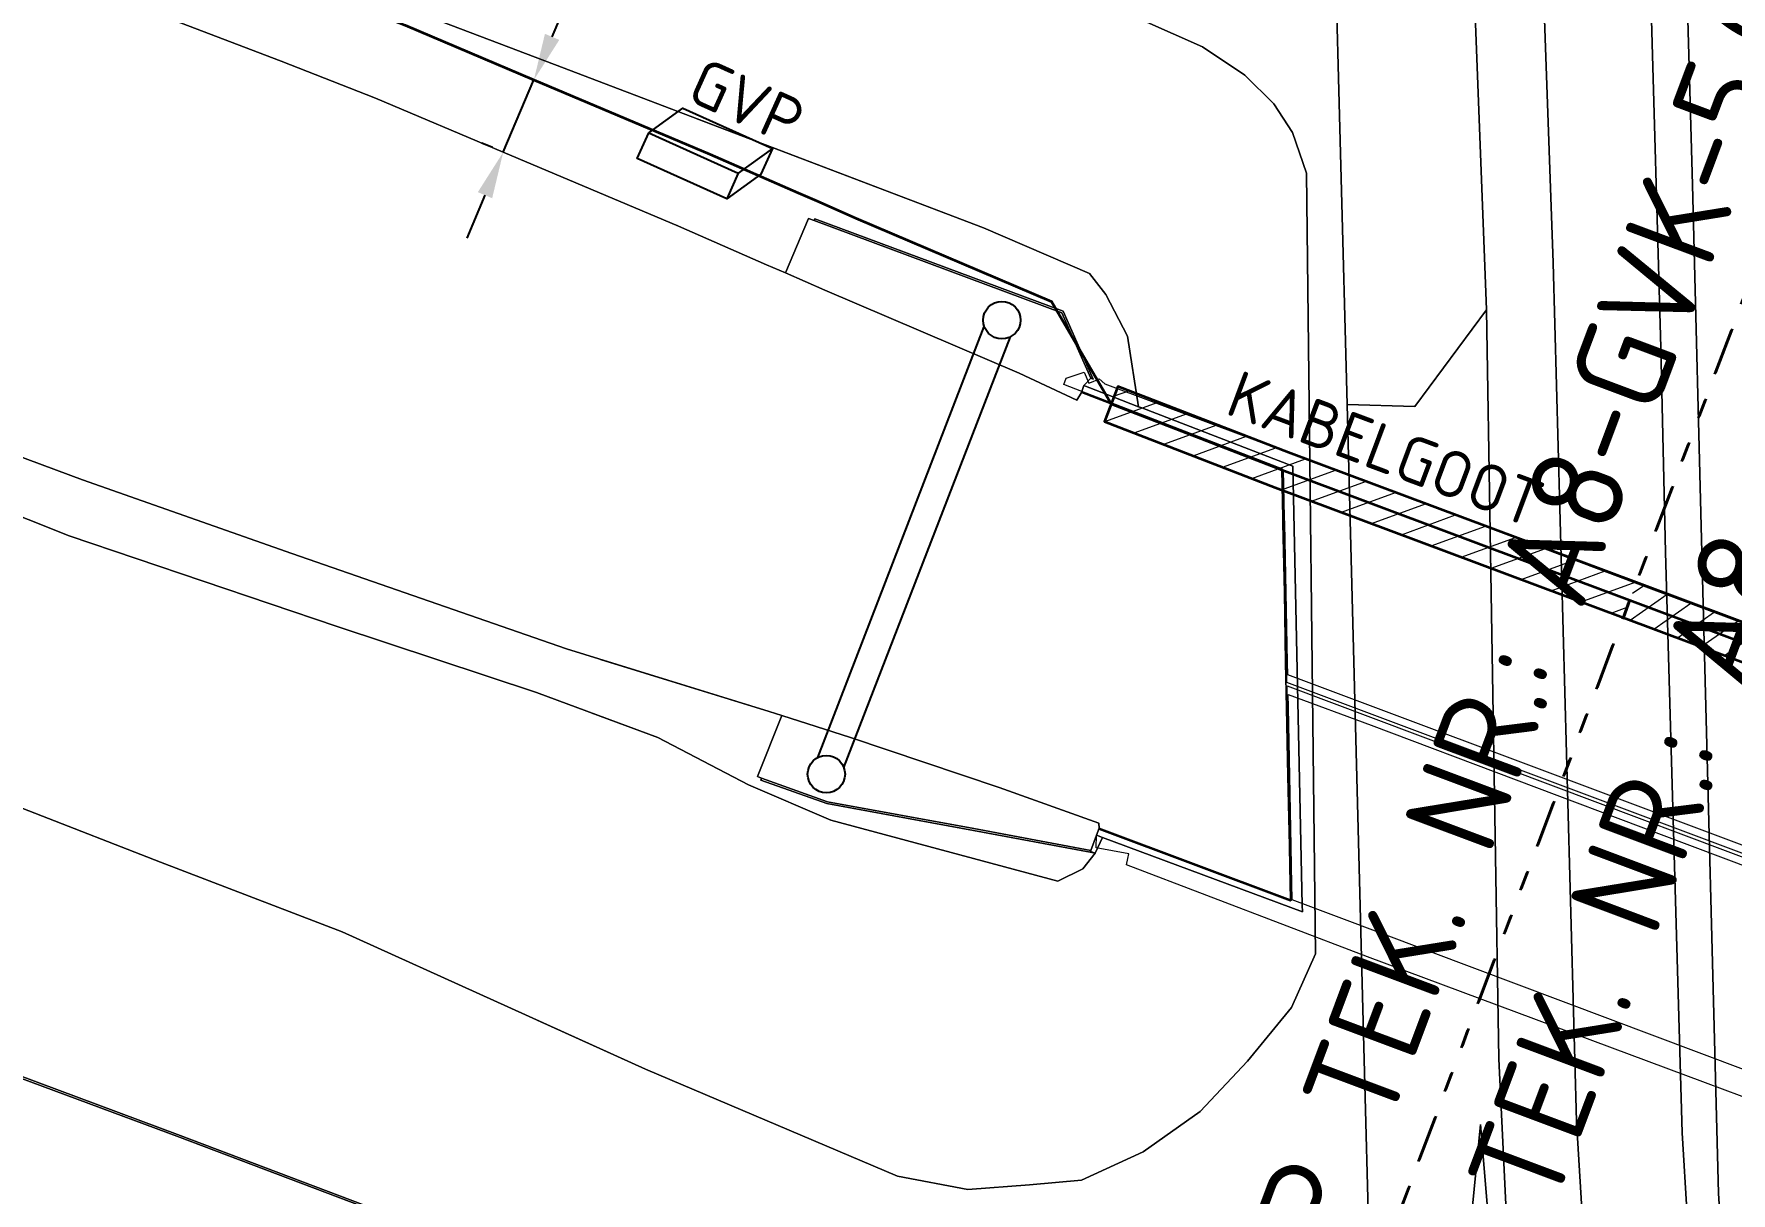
# Model space of a CAD drawing. Header units: metres. Extents: x 112942 to 118371, y 496117 to 499046.
# Drawn here: x 115324.1 to 115414.9, y 497579.2 to 497641.2 of the extents above; entities that cross this region are included whole.
import ezdxf
from ezdxf.enums import TextEntityAlignment as Align

# ---------------------------------------------------------------- set-up
doc = ezdxf.new("R2010")
doc.units = ezdxf.units.M
doc.linetypes.add('AL-TEKENBLADGRENS', pattern=[11.5, 2.5, -1.5, 1, -1.5, 1, -1.5, 2.5])
for name, color, linetype, lineweight in [('B-WE-OG-TOPOKAART-G', 253, 'Continuous', 18), ('N-WE-KL-DATA-T18', 1, 'Continuous', 18), ('N-WE-KL-DATA-T25', 7, 'Continuous', 25), ('N-WE-KL-DATA_GLASVEZEL-G', 90, 'KL-GLASVEZEL-N', 35), ('N-WE-KL-DATA_GLASVEZEL-M', 7, 'Continuous', 18), ('N-WE-KL-DATA_GLASVEZEL_KAST_PUTKAST-S', 90, 'Continuous', 25), ('N-WE-KL-DATA_KABELGOOT-A', 92, 'Continuous', 18), ('N-WE-KL-DATA_KABELGOOT-G', 90, 'Continuous', 35), ('N-WE-KL-DATA_KABELGOOT-T25', 7, 'Continuous', 25), ('X-XX-AL-TEKENBLADGRENS-G', 7, 'AL-TEKENBLADGRENS', 35), ('X-XX-AL-TEKENBLADGRENS-T50', 130, 'Continuous', 50)]:
    doc.layers.add(name, color=color, linetype=linetype, lineweight=lineweight)
doc.styles.add('ISO', font='isocp.shx')
doc.styles.add('NLCS-ISO', font='NLCS-ISO.ttf')
doc.styles.add('NLCS-ISO-T25', font='NLCS-ISO.ttf', dxfattribs={"height": 2.5})
doc.styles.add('NLCS-ISO-T50', font='NLCS-ISO.ttf', dxfattribs={"height": 5})
doc.linetypes.add('KL-GLASVEZEL-N', pattern='A,4,-1,[101,NLCS.SHX,S=0.5,R=0,X=0,Y=0],-1,4,-1,["G",Standard,S=1,R=0,X=-0.25,Y=-0.5],-1.5', length=12.5)
doc.dimstyles.new('ISO', dxfattribs={"dimtxt": 2.5, "dimasz": 2.5, "dimexe": 1.25, "dimexo": 0.625, "dimtad": 1, "dimtxsty": 'ISO', "dimcen": 2.5, "dimadec": 0, "dimazin": 0, "dimtfac": 1, "dimtmove": 0, "dimatfit": 3, "dimfxl": 1, "dimarcsym": 0})

# ---------------------------------------------------------------- blocks, each defined once
blk = doc.blocks.new('*D71')
at = {"layer": 'Defpoints', "color": 0, "transparency": 16777216}
for p in [(115350.874, 497638.767, 6.931), (115350.874, 497638.767), (115349.235, 497634.9, 6.799)]:
    blk.add_point(p, dxfattribs=at)
at = {"layer": 'N-WE-KL-DATA_GLASVEZEL-M', "color": 0, "lineweight": -2, "transparency": 16777216}
for p, q in [((115351.85, 497641.069), (115354.884, 497648.227)), ((115350.299, 497639.011), (115349.723, 497639.255)), ((115349.235, 497634.9), (115350.874, 497638.767)), ((115348.66, 497635.144), (115348.084, 497635.388)), ((115348.259, 497632.598), (115347.284, 497630.296))]:
    blk.add_line(p, q, dxfattribs=at)
at = {"layer": 'N-WE-KL-DATA_GLASVEZEL-M', "color": 0, "transparency": 16777216}
for points in [[(115351.466, 497641.231), (115352.233, 497640.906), (115350.874, 497638.767)], [(115347.876, 497632.761), (115348.643, 497632.436), (115349.235, 497634.9)]]:
    blk.add_solid(points, dxfattribs=at)
at = {"layer": 'N-WE-KL-DATA_GLASVEZEL-M', "color": 0, "transparency": 16777216, "insert": (115351.955, 497646.604), "char_height": 2.5, "attachment_point": 5, "rotation": 67.03045, "style": 'ISO'}
blk.add_mtext('4,2', dxfattribs=at)
blk = doc.blocks.new('SKL-DATA_GLASVEZEL_GLASVEZELKABELPUT_RECHTHOEKIG')
at = {"color": 0, "linetype": 'ByBlock'}
for points in [[(-3.198, -0.974), (-2.073, 0.974), (3.177, 0.974), (2.052, -0.974)], [(3.177, 0.974), (3.177, -0.526), (2.052, -2.474)], [(-3.198, -0.974), (2.052, -0.974), (2.052, -2.474), (-3.198, -2.474), (-3.198, -0.974)]]:
    blk.add_lwpolyline(points, dxfattribs=at)
at = {"layer": 'N-WE-KL-DATA-T18', "linetype": 'ByBlock', "style": 'NLCS-ISO', "flags": 1}
for tag, p in [('OMSCHRIJVING_LEGENDA', (-0.01, -8.431)), ('LOCATIE', (-0.01, -12.215)), ('TYPE_HANDHOLE', (-0.01, -16)), ('TYPE_GCO', (-0.01, -19.784)), ('BPS-CODERING', (-0.01, -23.569)), ('POSITIE_X', (-0.01, -27.353)), ('POSITIE_Y', (-0.01, -31.138)), ('OVERIGE_OPMERKING(EN)_1', (-0.01, -34.922)), ('OVERIGE_OPMERKING(EN)_2', (-0.01, -38.707))]:
    blk.add_attdef(tag, p, '', height=1.8, dxfattribs=at)
at = {"layer": 'N-WE-KL-DATA-T25', "linetype": 'ByBlock', "style": 'NLCS-ISO'}
blk.add_attdef('TYPE_SYMBOOL', text='', height=2.5, dxfattribs=at).set_placement((15.901, -0.239), align=Align.MIDDLE_CENTER)

msp = doc.modelspace()

# ---------------------------------------------------------------- hatches: boundary and pattern name
at = {"layer": 'N-WE-KL-DATA_KABELGOOT-A'}
h = msp.add_hatch(dxfattribs=at)
h.set_pattern_fill('ANSI31', color=256, scale=0.35, style=0)
h.set_pattern_definition([(20, (114185.2475, 497589.5624), (-0.3800699, 1.0442334), [])])
h.paths.add_polyline_path([(115409.834, 497611.872), (115391.223, 497618.833), (115382.111, 497622.364), (115381.389, 497620.499), (115390.511, 497616.963), (115409.133, 497609.998)])
h = msp.add_hatch(dxfattribs=at)
h.set_pattern_fill('ANSI31', color=256, scale=0.35, style=0)
h.set_pattern_definition([(35, (115239.072, 497068.6275), (-0.6373868, 0.9102827), [])])
h.paths.add_polyline_path([(115409.834, 497611.872), (115409.133, 497609.998), (115429.111, 497602.526), (115472.372, 497586.338), (115508.985, 497572.531), (115553.699, 497555.805), (115598.336, 497539.082), (115647.466, 497520.636), (115672.726, 497511.137), (115673.43, 497513.009), (115648.168, 497522.508), (115599.038, 497540.954), (115554.399, 497557.679), (115509.689, 497574.403), (115473.076, 497588.21), (115429.811, 497604.4)])

# ---------------------------------------------------------------- linework, layer by layer
for p, q in [((115366.053, 497602.514), (115374.963, 497625.566)), ((115366.053, 497602.514), (115374.963, 497625.566)), ((115367.452, 497601.974), (115376.363, 497625.025)), ((115367.452, 497601.974), (115376.363, 497625.025))]:
    msp.add_line(p, q)
for centre in [(115375.901, 497625.913), (115366.514, 497601.627)]:
    msp.add_circle(centre, 1)
at = {"layer": 'B-WE-OG-TOPOKAART-G', "elevation": -1.117}
msp.add_lwpolyline([(115320.954, 497586.281), (115331.927, 497582.204), (115352.891, 497574.274)], dxfattribs=at)
at = {"layer": 'B-WE-OG-TOPOKAART-G'}
for points in [[(115394.367, 497621.407, -0.157), (115393.352, 497659.717, 0.02), (115392.553, 497691.113, -0.323), (115390.996, 497692.362, -0.353), (115373.578, 497704.861, -0.713), (115375.595, 497707.958, -0.682), (115375.041, 497709.214, -0.682), (115378.424, 497706.811, -0.63), (115394.914, 497693.375, -0.198), (115396.681, 497688.951, -0.241), (115397.198, 497676.077, -0.035), (115400.146, 497674.896, -0.113), (115400.598, 497662.28, -0.055), (115400.99, 497647.822, -0.04), (115401.815, 497626.458, 0.007), (115397.982, 497621.29, 0.008), (115394.367, 497621.407, -0.157)], [(115394.367, 497621.407, -0.157), (115393.352, 497659.717, 0.02), (115392.553, 497691.113, -0.323), (115390.996, 497692.362, -0.353), (115373.578, 497704.861, -0.713), (115375.595, 497707.958, -0.682), (115375.041, 497709.214, -0.682), (115378.424, 497706.811, -0.63), (115394.914, 497693.375, -0.198), (115396.681, 497688.951, -0.241), (115397.198, 497676.077, -0.035), (115400.146, 497674.896, -0.113), (115400.598, 497662.28, -0.055), (115400.99, 497647.822, -0.04), (115401.815, 497626.458, 0.007), (115397.982, 497621.29, 0.008), (115394.367, 497621.407, -0.157)], [(115373.578, 497704.861, -0.713), (115390.996, 497692.362, -0.353), (115392.553, 497691.113, -0.323), (115393.352, 497659.717, 0.02), (115394.367, 497621.407, -0.157), (115395.224, 497588.385, -0.03), (115395.604, 497574.226, -0.438), (115395.699, 497570.705, -0.539), (115396.112, 497558.051, -0.911), (115379.757, 497564.292, -0.943), (115352.927, 497574.367, -0.943), (115331.962, 497582.298, -0.943), (115320.989, 497586.374, -0.925), (115293.254, 497596.645, -0.925), (115273.794, 497603.733, -0.886), (115277.668, 497616.938, -0.168)], [(115373.578, 497704.861, -0.713), (115390.996, 497692.362, -0.353), (115392.553, 497691.113, -0.323), (115393.352, 497659.717, 0.02), (115394.367, 497621.407, -0.157), (115395.224, 497588.385, -0.03), (115395.604, 497574.226, -0.438), (115395.699, 497570.705, -0.539), (115396.112, 497558.051, -0.911), (115379.757, 497564.292, -0.943), (115352.927, 497574.367, -0.943), (115348.829, 497575.917, -0.943)], [(115405.366, 497698.793, -0.325), (115407.118, 497695.903, -0.325), (115408.305, 497693.312, -0.235), (115408.919, 497690.845, -0.181), (115409.31, 497688.332, -0.181), (115409.467, 497685.407, -0.181), (115409.631, 497681.243, -0.181), (115409.768, 497675.598, -0.169), (115410.194, 497659.369, -0.109), (115410.582, 497643.874, -0.139), (115411.135, 497624.454, -0.058), (115411.391, 497613.508, -0.034), (115412.287, 497582.435, 0.109), (115412.822, 497573.587, 0.304), (115413.214, 497569.223, 0.406), (115413.608, 497566.054, 0.436), (115414.713, 497561.109, 0.454), (115415.761, 497556.895, 0.412), (115419.668, 497542.102, 0.154)], [(115419.668, 497542.102, 0.154), (115415.761, 497556.895, 0.412), (115414.713, 497561.109, 0.454), (115413.608, 497566.054, 0.436), (115413.214, 497569.223, 0.406), (115412.822, 497573.587, 0.304), (115412.287, 497582.435, 0.109), (115411.391, 497613.508, -0.034), (115411.135, 497624.454, -0.058), (115410.582, 497643.874, -0.139), (115410.194, 497659.369, -0.109), (115409.768, 497675.598, -0.169), (115409.631, 497681.243, -0.181), (115409.467, 497685.407, -0.181), (115409.31, 497688.332, -0.181), (115408.919, 497690.845, -0.181), (115408.305, 497693.312, -0.235), (115407.118, 497695.903, -0.325), (115405.366, 497698.793, -0.325)], [(115405.366, 497698.793, -0.325), (115407.118, 497695.903, -0.325), (115408.305, 497693.312, -0.235), (115408.919, 497690.845, -0.181), (115409.31, 497688.332, -0.181), (115409.467, 497685.407, -0.181), (115409.631, 497681.243, -0.181), (115409.768, 497675.598, -0.169), (115410.194, 497659.369, -0.109), (115410.582, 497643.874, -0.139), (115411.135, 497624.454, -0.058), (115411.391, 497613.508, -0.034), (115412.287, 497582.435, 0.109), (115412.822, 497573.587, 0.304), (115413.214, 497569.223, 0.406), (115413.608, 497566.054, 0.436), (115414.713, 497561.109, 0.454), (115415.761, 497556.895, 0.412), (115419.668, 497542.102, 0.154)], [(115419.668, 497542.102, 0.154), (115415.761, 497556.895, 0.412), (115414.713, 497561.109, 0.454), (115413.608, 497566.054, 0.436), (115413.214, 497569.223, 0.406), (115412.822, 497573.587, 0.304), (115412.287, 497582.435, 0.109), (115411.391, 497613.508, -0.034), (115411.135, 497624.454, -0.058), (115410.582, 497643.874, -0.139), (115410.194, 497659.369, -0.109), (115409.768, 497675.598, -0.169), (115409.631, 497681.243, -0.181), (115409.467, 497685.407, -0.181), (115409.31, 497688.332, -0.181), (115408.919, 497690.845, -0.181), (115408.305, 497693.312, -0.235), (115407.118, 497695.903, -0.325), (115405.366, 497698.793, -0.325)], [(115407.916, 497698.289, -0.244), (115409.057, 497696.033, -0.259), (115410.278, 497692.965, -0.238), (115410.738, 497690.602, -0.202), (115411.322, 497688.137, -0.202), (115411.613, 497676.934, -0.17), (115411.674, 497674.566, -0.163), (115412.171, 497656.555, -0.1), (115412.826, 497633.151, -0.055), (115413.354, 497612.795, -0.022), (115414.221, 497579.187, 0.187), (115414.694, 497571.982, 0.385), (115415.14, 497567.918, 0.43), (115415.901, 497563.862, 0.412), (115416.808, 497559.833, 0.412), (115418.844, 497552.62, 0.217), (115422.665, 497536.242, 0.154)], [(115407.916, 497698.289, -0.244), (115409.057, 497696.033, -0.259), (115410.278, 497692.965, -0.238), (115410.738, 497690.602, -0.202), (115411.322, 497688.137, -0.202), (115411.613, 497676.934, -0.17), (115411.674, 497674.566, -0.163), (115412.171, 497656.555, -0.1), (115412.826, 497633.151, -0.055), (115413.354, 497612.795, -0.022), (115414.221, 497579.187, 0.187), (115414.694, 497571.982, 0.385), (115415.14, 497567.918, 0.43), (115415.901, 497563.862, 0.412), (115416.808, 497559.833, 0.412), (115418.844, 497552.62, 0.217), (115422.665, 497536.242, 0.154)], [(115414.502, 497539.225, 0.249), (115409.689, 497557.395, 0.382), (115408.304, 497563.592, 0.349), (115407.771, 497567.406, 0.346), (115407.428, 497571.401, 0.301), (115407.09, 497575.439, 0.214), (115406.631, 497583.05, 0.13), (115405.375, 497628.978, -0.1), (115404.743, 497647.034, -0.166), (115404.487, 497662.269, -0.169), (115403.967, 497682.81, -0.253), (115403.596, 497687.719, -0.28), (115403.227, 497689.93, -0.28), (115402.768, 497691.648, -0.304), (115401.861, 497693.701, -0.304), (115400.769, 497695.374, -0.337), (115399.24, 497697.403, -0.388)], [(115399.24, 497697.403, -0.388), (115400.769, 497695.374, -0.337), (115401.861, 497693.701, -0.304), (115402.768, 497691.648, -0.304), (115403.227, 497689.93, -0.28), (115403.596, 497687.719, -0.28), (115403.967, 497682.81, -0.253), (115404.487, 497662.269, -0.169), (115404.743, 497647.034, -0.166), (115405.375, 497628.978, -0.1), (115406.631, 497583.05, 0.13), (115407.09, 497575.439, 0.214), (115407.428, 497571.401, 0.301), (115407.771, 497567.406, 0.346), (115408.304, 497563.592, 0.349), (115409.689, 497557.395, 0.382), (115414.502, 497539.225, 0.249)], [(115414.502, 497539.225, 0.249), (115409.689, 497557.395, 0.382), (115408.304, 497563.592, 0.349), (115407.771, 497567.406, 0.346), (115407.428, 497571.401, 0.301), (115407.09, 497575.439, 0.214), (115406.631, 497583.05, 0.13), (115405.375, 497628.978, -0.1), (115404.743, 497647.034, -0.166), (115404.487, 497662.269, -0.169), (115403.967, 497682.81, -0.253), (115403.596, 497687.719, -0.28), (115403.227, 497689.93, -0.28), (115402.768, 497691.648, -0.304), (115401.861, 497693.701, -0.304), (115400.769, 497695.374, -0.337), (115399.24, 497697.403, -0.388)], [(115399.24, 497697.403, -0.388), (115400.769, 497695.374, -0.337), (115401.861, 497693.701, -0.304), (115402.768, 497691.648, -0.304), (115403.227, 497689.93, -0.28), (115403.596, 497687.719, -0.28), (115403.967, 497682.81, -0.253), (115404.487, 497662.269, -0.169), (115404.743, 497647.034, -0.166), (115405.375, 497628.978, -0.1), (115406.631, 497583.05, 0.13), (115407.09, 497575.439, 0.214), (115407.428, 497571.401, 0.301), (115407.771, 497567.406, 0.346), (115408.304, 497563.592, 0.349), (115409.689, 497557.395, 0.382), (115414.502, 497539.225, 0.249)], [(115409.552, 497543.217, 0.37), (115407.842, 497549.547, 0.379), (115405.497, 497557.893, 0.376), (115404.7, 497561.382, 0.43), (115404.065, 497565.095, 0.43), (115403.618, 497568.43, 0.418), (115403.271, 497571.986, 0.373), (115402.882, 497577.86, 0.301), (115402.482, 497586.397, 0.151), (115401.815, 497626.458, 0.007), (115400.99, 497647.822, -0.04), (115400.598, 497662.28, -0.055), (115400.146, 497674.896, -0.113), (115399.683, 497686.286, -0.133), (115399.446, 497688.112, -0.133), (115399.014, 497689.959, -0.178), (115398.456, 497691.48, -0.217), (115397.76, 497692.813, -0.217), (115395.679, 497695.427, -0.253), (115393.929, 497697.252, -0.253)], [(115409.552, 497543.217, 0.37), (115407.842, 497549.547, 0.379), (115405.497, 497557.893, 0.376), (115404.7, 497561.382, 0.43), (115404.065, 497565.095, 0.43), (115403.618, 497568.43, 0.418), (115403.271, 497571.986, 0.373), (115402.882, 497577.86, 0.301), (115402.482, 497586.397, 0.151), (115401.815, 497626.458, 0.007), (115400.99, 497647.822, -0.04), (115400.598, 497662.28, -0.055), (115400.146, 497674.896, -0.113), (115399.683, 497686.286, -0.133), (115399.446, 497688.112, -0.133), (115399.014, 497689.959, -0.178), (115398.456, 497691.48, -0.217), (115397.76, 497692.813, -0.217), (115395.679, 497695.427, -0.253), (115393.929, 497697.252, -0.253)], [(115415.14, 497567.918, 0.43), (115414.694, 497571.982, 0.385), (115414.221, 497579.187, 0.187), (115413.354, 497612.795, -0.022), (115412.826, 497633.151, -0.055), (115412.171, 497656.555, -0.1), (115411.674, 497674.566, -0.163), (115411.613, 497676.934, -0.17), (115422.163, 497674.727, -0.384)], [(115415.14, 497567.918, 0.43), (115414.694, 497571.982, 0.385), (115414.221, 497579.187, 0.187), (115413.354, 497612.795, -0.022), (115412.826, 497633.151, -0.055), (115412.171, 497656.555, -0.1), (115411.674, 497674.566, -0.163), (115411.613, 497676.934, -0.17), (115422.163, 497674.727, -0.384)], [(115313.531, 497666.743, -0.072), (115343.787, 497655.709, -0.072), (115372.325, 497645.865, -0.072), (115377.212, 497644.72, -0.151), (115386.633, 497640.542, -0.127), (115388.89, 497639.026, -0.022), (115390.447, 497637.48, -0.094), (115391.444, 497635.945, -0.04), (115392.192, 497633.774, -0.025), (115392.665, 497592.015, -0.064), (115391.386, 497589.15, -0.175), (115389.045, 497586.271, -0.241), (115386.514, 497583.575, -0.25), (115383.452, 497581.427, -0.361), (115380.156, 497579.914, -0.415), (115377.383, 497579.658, -0.505), (115374.072, 497579.406, -0.577), (115370.316, 497580.12, -0.61), (115356.835, 497585.843, -0.427), (115340.615, 497593.191, -0.295), (115330.9, 497596.926, -0.214), (115316.798, 497602.408, 0.001)], [(115300.048, 497624.725, 6.587), (115326.03, 497614.374, 6.497), (115340.355, 497609.52, 6.577), (115351.005, 497605.987, 6.597), (115357.51, 497603.594, 6.67), (115362.343, 497601.051, 6.663), (115366.756, 497599.167, 6.857), (115378.9, 497595.899, 6.84), (115380.226, 497596.563, 6.917), (115380.894, 497597.398, 6.803), (115381.275, 497598.246, 6.956), (115391.977, 497594.254, 5.57), (115391.969, 497594.611, 5.567), (115391.458, 497618.104, 5.57), (115383.383, 497621.217, 6.847), (115383.215, 497621.282, 6.827), (115382.615, 497625.063, 6.792), (115381.453, 497627.278, 6.511), (115380.588, 497628.41, 6.532), (115374.911, 497630.849, 6.613), (115351.971, 497639.583, 6.544), (115332.52, 497646.99, 6.481), (115310.906, 497655.175, 6.454)], [(115310.906, 497655.175, 6.454), (115332.52, 497646.99, 6.481), (115351.971, 497639.583, 6.544), (115374.911, 497630.849, 6.613), (115380.588, 497628.41, 6.532), (115381.453, 497627.278, 6.511), (115382.615, 497625.063, 6.792), (115383.215, 497621.282, 6.827), (115381.89, 497621.793, 6.673), (115380.281, 497622.419, 6.863), (115380.65, 497622.812, 6.94), (115380.787, 497622.761, 6.937), (115379.177, 497626.391, 6.869), (115365.903, 497631.34, 6.734), (115365.869, 497631.246, 6.671), (115365.561, 497631.349, 6.714), (115364.329, 497628.441, 6.751), (115363.322, 497628.881, 6.802), (115358.616, 497630.94, 6.787), (115349.235, 497634.9, 6.799), (115342.4, 497637.797, 6.781), (115337.352, 497639.775, 6.835), (115318.567, 497646.936, 6.778)], [(115361.803, 497649.494, -0.072), (115372.325, 497645.865, -0.072), (115377.212, 497644.72, -0.151), (115386.633, 497640.542, -0.127), (115388.89, 497639.026, -0.022), (115390.447, 497637.48, -0.094), (115391.444, 497635.945, -0.04), (115392.192, 497633.774, -0.025), (115392.665, 497592.015, -0.064), (115391.386, 497589.15, -0.175), (115389.045, 497586.271, -0.241), (115386.514, 497583.575, -0.25), (115383.452, 497581.427, -0.361), (115380.156, 497579.914, -0.415), (115377.383, 497579.658, -0.505), (115374.072, 497579.406, -0.577), (115370.316, 497580.12, -0.61), (115356.835, 497585.843, -0.427), (115351.042, 497588.467, -0.38)], [(115318.567, 497646.936, 6.778), (115337.352, 497639.775, 6.835), (115342.4, 497637.797, 6.781), (115349.235, 497634.9, 6.799), (115358.616, 497630.94, 6.787), (115363.322, 497628.881, 6.802), (115364.329, 497628.441, 6.751), (115366.429, 497627.522, 6.79), (115376.833, 497623.073, 6.826), (115379.901, 497621.624, 6.826), (115380.157, 497622.049, 6.862), (115390.867, 497617.898, 6.895), (115390.918, 497615.358, 6.894), (115390.925, 497615.031, 6.894), (115391.011, 497611.348, 6.966), (115391.075, 497607.605, 7.026), (115391.124, 497605.181, 6.903), (115391.198, 497601.515, 6.984), (115391.274, 497597.776, 6.996), (115391.296, 497596.692, 7.074), (115391.332, 497594.903, 7.01), (115381.101, 497598.738, 6.997), (115381.088, 497599.009, 6.997)], [(115316.798, 497602.408, 0.001), (115330.9, 497596.926, -0.214), (115340.615, 497593.191, -0.295), (115356.835, 497585.843, -0.427), (115370.316, 497580.12, -0.61), (115374.072, 497579.406, -0.577), (115377.383, 497579.658, -0.505), (115380.156, 497579.914, -0.415), (115383.452, 497581.427, -0.361), (115386.514, 497583.575, -0.25), (115389.045, 497586.271, -0.241), (115391.386, 497589.15, -0.175), (115392.665, 497592.015, -0.064), (115392.192, 497633.774, -0.025), (115391.444, 497635.945, -0.04), (115390.447, 497637.48, -0.094), (115388.89, 497639.026, -0.022), (115386.633, 497640.542, -0.127), (115377.212, 497644.72, -0.151)], [(115351.042, 497588.467, -0.38), (115356.835, 497585.843, -0.427), (115370.316, 497580.12, -0.61), (115374.072, 497579.406, -0.577), (115377.383, 497579.658, -0.505), (115380.156, 497579.914, -0.415), (115383.452, 497581.427, -0.361), (115386.514, 497583.575, -0.25), (115389.045, 497586.271, -0.241), (115391.386, 497589.15, -0.175), (115392.665, 497592.015, -0.064), (115392.192, 497633.774, -0.025), (115391.444, 497635.945, -0.04), (115390.447, 497637.48, -0.094), (115388.89, 497639.026, -0.022), (115386.633, 497640.542, -0.127), (115377.212, 497644.72, -0.151)], [(115353.941, 497604.907, 6.63), (115357.51, 497603.594, 6.67), (115362.343, 497601.051, 6.663), (115366.756, 497599.167, 6.857), (115378.9, 497595.899, 6.84), (115380.226, 497596.563, 6.917), (115380.894, 497597.398, 6.803), (115381.275, 497598.246, 6.956), (115391.977, 497594.254, 5.57), (115391.969, 497594.611, 5.567), (115391.458, 497618.104, 5.57), (115383.383, 497621.217, 6.847), (115383.215, 497621.282, 6.827), (115382.615, 497625.063, 6.792), (115381.453, 497627.278, 6.511), (115380.588, 497628.41, 6.532), (115374.911, 497630.849, 6.613), (115359.547, 497636.699, 6.567)], [(115359.547, 497636.699, 6.567), (115374.911, 497630.849, 6.613), (115380.588, 497628.41, 6.532), (115381.453, 497627.278, 6.511), (115382.615, 497625.063, 6.792), (115383.215, 497621.282, 6.827), (115381.89, 497621.793, 6.673), (115380.281, 497622.419, 6.863), (115380.65, 497622.812, 6.94), (115380.787, 497622.761, 6.937), (115379.177, 497626.391, 6.869), (115365.903, 497631.34, 6.734), (115365.869, 497631.246, 6.671), (115365.561, 497631.349, 6.714), (115364.329, 497628.441, 6.751), (115363.322, 497628.881, 6.802), (115358.616, 497630.94, 6.787), (115358.537, 497630.973, 6.787)], [(115364.329, 497628.441, 6.751), (115365.561, 497631.349, 6.714), (115365.869, 497631.246, 6.671), (115379.103, 497626.313, 6.811), (115380.65, 497622.812, 6.94), (115380.281, 497622.419, 6.863), (115380.157, 497622.049, 6.862), (115379.901, 497621.624, 6.826), (115376.833, 497623.073, 6.826), (115366.429, 497627.522, 6.79), (115364.329, 497628.441, 6.751)], [(115364.329, 497628.441, 6.751), (115365.561, 497631.349, 6.714), (115365.869, 497631.246, 6.671), (115379.103, 497626.313, 6.811), (115380.65, 497622.812, 6.94), (115380.281, 497622.419, 6.863), (115380.157, 497622.049, 6.862), (115379.901, 497621.624, 6.826), (115376.833, 497623.073, 6.826), (115366.429, 497627.522, 6.79), (115364.329, 497628.441, 6.751)], [(115380.65, 497622.812, 6.94), (115379.103, 497626.313, 6.811), (115365.869, 497631.246, 6.671), (115365.903, 497631.34, 6.734), (115379.177, 497626.391, 6.869), (115380.787, 497622.761, 6.937), (115380.65, 497622.812, 6.94)], [(115380.65, 497622.812, 6.94), (115379.103, 497626.313, 6.811), (115365.869, 497631.246, 6.671), (115365.903, 497631.34, 6.734), (115379.177, 497626.391, 6.869), (115380.787, 497622.761, 6.937), (115380.65, 497622.812, 6.94)], [(115358.537, 497630.973, 6.787), (115358.616, 497630.94, 6.787), (115363.322, 497628.881, 6.802), (115364.329, 497628.441, 6.751), (115366.429, 497627.522, 6.79), (115376.833, 497623.073, 6.826), (115379.901, 497621.624, 6.826), (115380.157, 497622.049, 6.862), (115390.867, 497617.898, 6.895), (115390.918, 497615.358, 6.894), (115390.925, 497615.031, 6.894), (115391.011, 497611.348, 6.966), (115391.075, 497607.605, 7.026), (115391.124, 497605.181, 6.903), (115391.198, 497601.515, 6.984), (115391.274, 497597.776, 6.996), (115391.296, 497596.692, 7.074), (115391.332, 497594.903, 7.01), (115381.101, 497598.738, 6.997), (115381.088, 497599.009, 6.997)], [(115395.604, 497574.226, -0.438), (115395.224, 497588.385, -0.03), (115394.367, 497621.407, -0.157), (115397.982, 497621.29, 0.008), (115401.815, 497626.458, 0.007), (115402.482, 497586.397, 0.151), (115402.882, 497577.86, 0.301)], [(115395.604, 497574.226, -0.438), (115395.224, 497588.385, -0.03), (115394.367, 497621.407, -0.157), (115397.982, 497621.29, 0.008), (115401.815, 497626.458, 0.007), (115402.482, 497586.397, 0.151), (115402.882, 497577.86, 0.301)], [(115306.937, 497624.741, 6.883), (115326.74, 497617.371, 6.883), (115337.922, 497613.423, 6.883), (115352.613, 497608.325, 6.946), (115363.456, 497604.974, 6.991), (115364.138, 497604.762, 6.994), (115362.836, 497601.5, 6.811), (115363.046, 497601.405, 6.811), (115363.012, 497601.311, 6.766), (115366.543, 497600.058, 6.829), (115374.382, 497598.615, 7.046), (115380.627, 497597.444, 6.955), (115380.894, 497597.398, 6.803), (115380.226, 497596.563, 6.917), (115378.9, 497595.899, 6.84), (115366.756, 497599.167, 6.857), (115362.343, 497601.051, 6.663), (115357.51, 497603.594, 6.67), (115351.005, 497605.987, 6.597), (115340.355, 497609.52, 6.577), (115326.03, 497614.374, 6.497), (115300.048, 497624.725, 6.587)], [(115381.088, 497599.009, 6.997), (115375.756, 497600.914, 6.97), (115367.798, 497603.594, 6.97), (115364.138, 497604.762, 6.994), (115363.456, 497604.974, 6.991), (115352.613, 497608.325, 6.946), (115337.922, 497613.423, 6.883), (115326.74, 497617.371, 6.883), (115306.937, 497624.741, 6.883)], [(115518.239, 497558.855, 7.08), (115473.534, 497575.6, 7.077), (115431.251, 497591.487, 7.037), (115391.147, 497606.532, 6.952), (115391.14, 497606.825, 7.786), (115391.138, 497606.97, 6.895), (115391.125, 497607.606, 7.026), (115391.061, 497611.349, 6.966), (115390.975, 497615.032, 6.894), (115390.968, 497615.359, 6.894), (115390.921, 497617.691, 7.653), (115390.934, 497617.946, 6.895), (115380.175, 497622.095, 6.862), (115379.209, 497622.477, 6.863), (115379.338, 497622.803, 6.863), (115380.301, 497623.139, 6.8), (115380.56, 497622.541, 6.907), (115380.784, 497622.638, 9.129), (115381.112, 497622.779, 6.907), (115381.413, 497622.498, 6.858), (115394.224, 497617.715, 6.858), (115410.342, 497611.646, 6.858), (115446.556, 497598.107, 6.858), (115477.137, 497586.663, 7.12)], [(115478.714, 497573.66, 7.077), (115473.534, 497575.6, 7.077), (115431.251, 497591.487, 7.037), (115391.147, 497606.532, 6.952), (115391.14, 497606.825, 7.786), (115391.138, 497606.97, 6.895), (115391.125, 497607.606, 7.026), (115391.061, 497611.349, 6.966), (115390.975, 497615.032, 6.894), (115390.968, 497615.359, 6.894), (115390.921, 497617.691, 7.653), (115390.934, 497617.946, 6.895), (115380.175, 497622.095, 6.862), (115379.209, 497622.477, 6.863), (115379.338, 497622.803, 6.863), (115380.301, 497623.139, 6.8), (115380.56, 497622.541, 6.907), (115380.784, 497622.638, 9.129), (115381.112, 497622.779, 6.907), (115381.413, 497622.498, 6.858), (115394.224, 497617.715, 6.858), (115410.342, 497611.646, 6.858), (115446.556, 497598.107, 6.858), (115477.137, 497586.663, 7.12)], [(115391.977, 497594.254, 5.57), (115381.275, 497598.246, 6.956), (115380.961, 497598.363, 6.997), (115381.101, 497598.738, 6.997), (115391.332, 497594.903, 7.01), (115391.296, 497596.692, 7.074), (115391.274, 497597.776, 6.996), (115391.198, 497601.515, 6.984), (115391.124, 497605.181, 6.903), (115391.075, 497607.605, 7.026), (115391.011, 497611.348, 6.966), (115390.925, 497615.031, 6.894), (115390.918, 497615.358, 6.894), (115390.867, 497617.898, 6.895), (115380.157, 497622.049, 6.862), (115380.281, 497622.419, 6.863), (115381.89, 497621.793, 6.673), (115383.215, 497621.282, 6.827), (115383.383, 497621.217, 6.847), (115391.458, 497618.104, 5.57), (115391.969, 497594.611, 5.567), (115391.977, 497594.254, 5.57)], [(115391.977, 497594.254, 5.57), (115381.275, 497598.246, 6.956), (115380.961, 497598.363, 6.997), (115381.101, 497598.738, 6.997), (115391.332, 497594.903, 7.01), (115391.296, 497596.692, 7.074), (115391.274, 497597.776, 6.996), (115391.198, 497601.515, 6.984), (115391.124, 497605.181, 6.903), (115391.075, 497607.605, 7.026), (115391.011, 497611.348, 6.966), (115390.925, 497615.031, 6.894), (115390.918, 497615.358, 6.894), (115390.867, 497617.898, 6.895), (115380.157, 497622.049, 6.862), (115380.281, 497622.419, 6.863), (115381.89, 497621.793, 6.673), (115383.215, 497621.282, 6.827), (115383.383, 497621.217, 6.847), (115391.458, 497618.104, 5.57), (115391.969, 497594.611, 5.567), (115391.977, 497594.254, 5.57)], [(115500.859, 497565.882, 7.017), (115461.108, 497580.739, 6.98), (115427.953, 497593.153, 6.947), (115391.189, 497606.931, 6.895), (115391.175, 497607.607, 7.026), (115391.111, 497611.35, 6.966), (115391.025, 497615.033, 6.894), (115391.018, 497615.36, 6.894), (115390.967, 497617.9, 6.895), (115429.461, 497603.463, 6.97), (115472.724, 497587.274, 6.963), (115509.337, 497573.467, 6.943)], [(115478.913, 497574.085, 6.997), (115461.108, 497580.739, 6.98), (115427.953, 497593.153, 6.947), (115391.189, 497606.931, 6.895), (115391.175, 497607.607, 7.026), (115391.111, 497611.35, 6.966), (115391.025, 497615.033, 6.894), (115391.018, 497615.36, 6.894), (115390.967, 497617.9, 6.895), (115429.461, 497603.463, 6.97), (115472.724, 497587.274, 6.963), (115483.218, 497583.317, 6.957)], [(115354.444, 497607.759, 6.954), (115363.456, 497604.974, 6.991), (115364.138, 497604.762, 6.994), (115362.836, 497601.5, 6.811), (115363.046, 497601.405, 6.811), (115363.012, 497601.311, 6.766), (115366.543, 497600.058, 6.829), (115374.382, 497598.615, 7.046), (115380.627, 497597.444, 6.955), (115380.894, 497597.398, 6.803), (115380.226, 497596.563, 6.917), (115378.9, 497595.899, 6.84), (115366.756, 497599.167, 6.857), (115362.343, 497601.051, 6.663), (115357.51, 497603.594, 6.67), (115353.941, 497604.907, 6.63)], [(115381.088, 497599.009, 6.997), (115375.756, 497600.914, 6.97), (115367.798, 497603.594, 6.97), (115364.138, 497604.762, 6.994), (115363.456, 497604.974, 6.991), (115354.444, 497607.759, 6.954)], [(115525.138, 497542.988, 4.444), (115467.288, 497564.935, 6.931), (115434.472, 497577.299, 7.038), (115395.453, 497591.859, 7.038), (115382.57, 497596.773, 6.917), (115382.633, 497597.107, 9.27), (115382.682, 497597.363, 6.917), (115380.943, 497597.692, 6.903), (115380.961, 497598.363, 6.997), (115381.083, 497598.691, 6.997), (115391.314, 497594.856, 7.01), (115391.382, 497594.904, 7.01), (115391.379, 497595.031, 7.687), (115391.346, 497596.693, 7.074), (115391.324, 497597.777, 6.996), (115391.248, 497601.516, 6.984), (115391.174, 497605.182, 6.903), (115391.16, 497605.875, 6.983), (115391.159, 497605.921, 6.877), (115391.151, 497606.348, 6.953), (115431.181, 497591.302, 7.037), (115473.464, 497575.415, 7.077), (115518.17, 497558.67, 7.08)], [(115473.54, 497562.563, 6.662), (115467.288, 497564.935, 6.931), (115434.472, 497577.299, 7.038), (115395.453, 497591.859, 7.038), (115382.57, 497596.773, 6.917), (115382.633, 497597.107, 9.27), (115382.682, 497597.363, 6.917), (115380.943, 497597.692, 6.903), (115380.961, 497598.363, 6.997), (115381.083, 497598.691, 6.997), (115391.314, 497594.856, 7.01), (115391.382, 497594.904, 7.01), (115391.379, 497595.031, 7.687), (115391.346, 497596.693, 7.074), (115391.324, 497597.777, 6.996), (115391.248, 497601.516, 6.984), (115391.174, 497605.182, 6.903), (115391.16, 497605.875, 6.983), (115391.159, 497605.921, 6.877), (115391.151, 497606.348, 6.953), (115431.181, 497591.302, 7.037), (115473.464, 497575.415, 7.077), (115478.631, 497573.48, 7.077)], [(115391.432, 497594.905, 7.01), (115391.396, 497596.694, 7.074), (115391.374, 497597.778, 6.996), (115391.298, 497601.517, 6.984), (115391.224, 497605.183, 6.903), (115391.21, 497605.883, 6.877), (115395.642, 497604.239, 6.967), (115411.152, 497598.398, 7.009), (115427.603, 497592.218, 6.947), (115460.758, 497579.804, 6.98), (115500.509, 497564.947, 7.017)], [(115391.432, 497594.905, 7.01), (115391.396, 497596.694, 7.074), (115391.374, 497597.778, 6.996), (115391.298, 497601.517, 6.984), (115391.224, 497605.183, 6.903), (115391.21, 497605.883, 6.877), (115395.642, 497604.239, 6.967), (115411.152, 497598.398, 7.009), (115427.603, 497592.218, 6.947), (115460.758, 497579.804, 6.98), (115478.489, 497573.177, 6.997)], [(115364.138, 497604.762, 6.994), (115367.798, 497603.594, 6.97), (115375.756, 497600.914, 6.97), (115381.088, 497599.009, 6.997), (115381.101, 497598.738, 6.997), (115380.961, 497598.363, 6.997), (115380.654, 497597.54, 7.049), (115374.4, 497598.713, 7.026), (115366.569, 497600.154, 6.849), (115363.046, 497601.405, 6.811), (115362.836, 497601.5, 6.811), (115364.138, 497604.762, 6.994)], [(115364.138, 497604.762, 6.994), (115367.798, 497603.594, 6.97), (115375.756, 497600.914, 6.97), (115381.088, 497599.009, 6.997), (115381.101, 497598.738, 6.997), (115380.961, 497598.363, 6.997), (115380.654, 497597.54, 7.049), (115374.4, 497598.713, 7.026), (115366.569, 497600.154, 6.849), (115363.046, 497601.405, 6.811), (115362.836, 497601.5, 6.811), (115364.138, 497604.762, 6.994)], [(115273.794, 497603.733, -0.886), (115293.254, 497596.645, -0.925), (115320.989, 497586.374, -0.925), (115331.962, 497582.298, -0.943), (115352.927, 497574.367, -0.943), (115379.757, 497564.292, -0.943), (115396.112, 497558.051, -0.911), (115402.731, 497555.019, -0.914), (115402.537, 497554.965, -1.117), (115396.073, 497557.959, -1.117), (115379.721, 497564.198, -1.117), (115352.891, 497574.274, -1.117), (115331.927, 497582.204, -1.117), (115320.954, 497586.281, -1.117), (115293.219, 497596.551, -1.117), (115273.735, 497603.648, -1.117), (115273.794, 497603.733, -0.886)], [(115380.654, 497597.54, 7.049), (115380.637, 497597.494, 7), (115380.894, 497597.398, 6.803), (115380.627, 497597.444, 6.955), (115374.382, 497598.615, 7.046), (115366.543, 497600.058, 6.829), (115363.012, 497601.311, 6.766), (115363.046, 497601.405, 6.811), (115366.569, 497600.154, 6.849), (115374.4, 497598.713, 7.026), (115380.654, 497597.54, 7.049)], [(115380.654, 497597.54, 7.049), (115380.637, 497597.494, 7), (115380.894, 497597.398, 6.803), (115380.627, 497597.444, 6.955), (115374.382, 497598.615, 7.046), (115366.543, 497600.058, 6.829), (115363.012, 497601.311, 6.766), (115363.046, 497601.405, 6.811), (115366.569, 497600.154, 6.849), (115374.4, 497598.713, 7.026), (115380.654, 497597.54, 7.049)], [(115381.275, 497598.246, 6.956), (115380.894, 497597.398, 6.803), (115380.637, 497597.494, 7), (115380.654, 497597.54, 7.049), (115380.961, 497598.363, 6.997), (115381.275, 497598.246, 6.956)], [(115381.275, 497598.246, 6.956), (115380.894, 497597.398, 6.803), (115380.637, 497597.494, 7), (115380.654, 497597.54, 7.049), (115380.961, 497598.363, 6.997), (115381.275, 497598.246, 6.956)], [(115508.148, 497551.084, 7.047), (115467.783, 497566.306, 6.843), (115427.702, 497581.27, 7.057), (115391.432, 497594.905, 7.01)], [(115474.163, 497563.9, 6.875), (115467.783, 497566.306, 6.843), (115427.702, 497581.27, 7.057), (115391.432, 497594.905, 7.01)], [(115402.89, 497566.228, 0.183), (115401.506, 497582.884, 0.083), (115400.596, 497573.588, -0.21)], [(115402.731, 497555.019, -0.914), (115400.948, 497566.258, -0.407), (115400.596, 497573.588, -0.21), (115401.506, 497582.884, 0.083), (115402.89, 497566.228, 0.183), (115404.724, 497555.571, 0.017), (115402.731, 497555.019, -0.914)], [(115402.89, 497566.228, 0.183), (115401.506, 497582.884, 0.083), (115400.596, 497573.588, -0.21)], [(115402.731, 497555.019, -0.914), (115400.948, 497566.258, -0.407), (115400.596, 497573.588, -0.21), (115401.506, 497582.884, 0.083), (115402.89, 497566.228, 0.183), (115404.724, 497555.571, 0.017), (115402.731, 497555.019, -0.914)]]:
    msp.add_polyline3d(points, dxfattribs=at)
at = {"layer": 'N-WE-KL-DATA_GLASVEZEL-G', "flags": 128}
msp.add_lwpolyline([(113099.712, 499014.37), (113099.44, 499003.59), (113099.499, 498999.792), (113099.804, 498996.137), (113099.53, 498968.354), (113099.566, 498951.056), (113099.476, 498942.658), (113099.726, 498939.408), (113100.155, 498937.952), (113101.157, 498935.413), (113102.32, 498932.796), (113103.399, 498931.465), (113105.433, 498929.886), (113106.674, 498929.14), (113108.587, 498928.742), (113115.604, 498928.288), (113129.599, 498927.262), (113152.277, 498925.63), (113152.278, 498925.63), (113175.725, 498923.657), (113198.974, 498921.279), (113220.698, 498917.529), (113241.314, 498911.718), (113259.89, 498904.498), (113281.526, 498893.155), (113301.308, 498879.664), (113319.784, 498863.537), (113333.555, 498848.523), (113341.231, 498838.155), (113343.813, 498834.565), (113349.506, 498825.765), (113354.73, 498816.673), (113359.468, 498807.319), (113363.708, 498797.729), (113367.618, 498787.457), (113368.69, 498784.539), (113369.84, 498781.239), (113370.932, 498777.919), (113371.966, 498774.58), (113372.942, 498771.223), (113373.858, 498767.849), (113374.715, 498764.461), (113375.512, 498761.057), (113376.249, 498757.641), (113376.904, 498754.201), (113377.495, 498750.762), (113378.051, 498747.312), (113378.547, 498743.858), (113378.751, 498742.291), (113379.096, 498739.399), (113379.409, 498736.448), (113379.688, 498733.512), (113379.978, 498730.104), (113380.237, 498726.718), (113380.477, 498723.355), (113380.731, 498719.632), (113381.013, 498716.6), (113381.313, 498713.488), (113381.645, 498710.241), (113382.004, 498707.026), (113382.398, 498703.847), (113382.864, 498700.521), (113383.288, 498697.357), (113383.734, 498694.396), (113384.26, 498691.285), (113384.844, 498688.186), (113385.484, 498685.098), (113386.182, 498682.023), (113386.937, 498678.961), (113387.748, 498675.913), (113388.615, 498672.881), (113389.539, 498669.866), (113390.518, 498666.868), (113391.552, 498663.889), (113392.642, 498660.93), (113393.786, 498657.991), (113394.984, 498655.073), (113396.236, 498652.179), (113397.542, 498649.308), (113398.9, 498646.462), (113400.311, 498643.642), (113401.774, 498640.848), (113403.288, 498638.082), (113404.854, 498635.344), (113406.469, 498632.635), (113408.135, 498629.958), (113409.85, 498627.311), (113411.614, 498624.697), (113413.425, 498622.115), (113415.285, 498619.568), (113417.191, 498617.056), (113419.143, 498614.579), (113421.141, 498612.139), (113423.183, 498609.736), (113425.27, 498607.372), (113427.401, 498605.046), (113429.574, 498602.761), (113431.788, 498600.516), (113434.044, 498598.312), (113436.344, 498596.148), (113437.799, 498594.819), (113441.055, 498591.955), (113443.465, 498589.927), (113445.915, 498587.941), (113448.402, 498586.001), (113450.924, 498584.108), (113453.48, 498582.262), (113456.07, 498580.463), (113458.734, 498578.718), (113461.177, 498577.178), (113463.659, 498575.644), (113466.184, 498574.143), (113469.543, 498572.148), (113472.314, 498570.568), (113475.129, 498569.013), (113477.98, 498567.48), (113480.865, 498565.962), (113483.778, 498564.454), (113489.504, 498561.531), (113492.64, 498560.008), (113501.635, 498555.639), (113510.63, 498551.27), (113519.626, 498546.901), (113528.621, 498542.532), (113537.616, 498538.163), (113546.611, 498533.794), (113555.593, 498529.431), (113560.418, 498527.154), (113579.63, 498518.055), (113601.833, 498507.934), (113627.27, 498496.378), (113627.896, 498496.699), (113651.209, 498486.151), (113674.376, 498475.686), (113700.62, 498463.505), (113723.402, 498452.851), (113747.607, 498441.92), (113826.936, 498407.232), (113831.96, 498404.555), (113856.291, 498390.206), (113876.281, 498378.09), (113881.116, 498375.349), (113901.444, 498365.312), (113923.487, 498354.345), (113947.094, 498342.456), (113969.922, 498330.857), (113998.595, 498316.097), (114017.505, 498306.229), (114042.278, 498293.06), (114066.728, 498280.02), (114090.418, 498267.163), (114113.179, 498254.611), (114113.179, 498254.611), (114136.142, 498241.86), (114161.935, 498227.268), (114186.026, 498213.509), (114206.354, 498201.808), (114231.746, 498186.946), (114255.923, 498172.65), (114282.573, 498156.533), (114306.156, 498142.09), (114330.404, 498127.051), (114353.649, 498112.661), (114377.173, 498098.282), (114400.39, 498084.264), (114400.39, 498084.264), (114400.39, 498084.264), (114424.381, 498069.86), (114447.304, 498056.342), (114471.846, 498042.035), (114494.618, 498028.886), (114509.723, 498020.344), (114519.828, 498014.63), (114532.295, 498007.637), (114547.431, 497999.207), (114554.569, 497995.219), (114561.698, 497991.236), (114576.34, 497983.145), (114594.008, 497973.536), (114612.78, 497963.411), (114629.357, 497954.521), (114637.087, 497950.389), (114659.016, 497938.907), (114663.476, 497936.6), (114670.112, 497933.227), (114681.314, 497927.562), (114688.002, 497924.245), (114688.002, 497924.245), (114699.381, 497918.468), (114713.724, 497911.12), (114722.775, 497906.57), (114739.305, 497898.205), (114758.236, 497888.959), (114781.307, 497877.636), (114789.929, 497873.442), (114806.071, 497865.567), (114820.247, 497858.793), (114832.07, 497853.143), (114839.35, 497849.661), (114859.114, 497839.161), (114859.834, 497838.808), (114861.029, 497838.223), (114918.608, 497811.949), (114920.617, 497810.991), (114927.641, 497808.928), (114945.501, 497801.09), (114955.15, 497796.805), (114965.848, 497790.973), (114978.069, 497784.16), (114993.439, 497777.439), (115009.534, 497770.42), (115024.846, 497763.803), (115042.759, 497756.185), (115061.558, 497748.294), (115077.255, 497741.973), (115077.779, 497741.733), (115092.907, 497735.4), (115110.354, 497728.204), (115119.312, 497724.566), (115128.235, 497737.264), (115131.2, 497735.069), (115137.069, 497730.88), (115143.723, 497726.432), (115148.029, 497723.754), (115152.972, 497720.979), (115157.087, 497718.73), (115164.692, 497714.92), (115172.898, 497710.903), (115184.421, 497705.42), (115193.888, 497701.085), (115205.145, 497695.936), (115213.536, 497692.157), (115219.93, 497689.177), (115224.911, 497687.06), (115232.819, 497683.83), (115236.05, 497682.537), (115239.06, 497681.366), (115251.825, 497676.544), (115276.956, 497667.151), (115291.756, 497661.561), (115301.108, 497658.029), (115320.058, 497650.863), (115338.866, 497643.693), (115343.986, 497641.686), (115350.871, 497638.768), (115360.275, 497634.799), (115365.004, 497632.73), (115366.013, 497632.289), (115368.097, 497631.377), (115378.556, 497626.904), (115381.75, 497621.432), (115390.867, 497617.898), (115409.483, 497610.935), (115429.461, 497603.463), (115472.724, 497587.274), (115509.337, 497573.467), (115554.049, 497556.742), (115598.687, 497540.018), (115647.817, 497521.572), (115674.818, 497511.419), (115678.607, 497521.062), (115684.944, 497518.686), (115735.335, 497499.843), (115749.331, 497494.619), (115760.346, 497490.443), (115766.452, 497487.922), (115783.719, 497479.9), (115812.497, 497466.388), (115840.452, 497453.266), (115858.018, 497445.157), (115866.741, 497441.75), (115868.95, 497447.502), (115869.315, 497448.433, -0.108648), (116037.119, 497385.881), (116033.732, 497377.249), (116036.858, 497376.155), (116055.709, 497369.801), (116070.22, 497365.032), (116083.866, 497360.782), (116098.486, 497356.612), (116108.822, 497353.737), (116119.993, 497350.693), (116139.214, 497345.83), (116156.574, 497341.763), (116175.357, 497337.731), (116192.155, 497334.492), (116209.518, 497331.394), (116229.215, 497328.132), (116252.122, 497324.636), (116273.129, 497321.579), (116294.892, 497318.468), (116318.004, 497315.13), (116350.283, 497310.51), (116375.702, 497308.929), (116382.507, 497308.552), (116391.295, 497307.551), (116394.42, 497307.113), (116414.484, 497304.356), (116428.189, 497302.486), (116446.786, 497300.064), (116447.908, 497300.203), (116465.238, 497297.672), (116484.7, 497295.014), (116499.765, 497292.854), (116518.539, 497290.195), (116530.143, 497288.552), (116530.143, 497288.552), (116543.156, 497286.449), (116557.771, 497284.095), (116583.542, 497280.464), (116599.888, 497278.119), (116603.095, 497277.66), (116619.573, 497275.303), (116621.152, 497275.082), (116633.544, 497273.341), (116633.545, 497273.341), (116653.547, 497270.317), (116671.848, 497267.597), (116690.341, 497264.969), (116706.459, 497262.623), (116729, 497259.366), (116746.183, 497256.921), (116746.184, 497256.921), (116763.721, 497254.622), (116779.247, 497252.629), (116791.531, 497250.928), (116804.353, 497248.974), (116819.991, 497246.579), (116821.942, 497246.281), (116839.124, 497243.442), (116854.06, 497240.888), (116866.134, 497238.738), (116881.205, 497235.958), (116895.36, 497233.221), (116911.178, 497229.829), (116922.465, 497227.404), (116928.773, 497226.001), (116935.648, 497224.384), (116950.836, 497220.819), (116958.714, 497218.906), (116965.477, 497217.317), (116970.562, 497216.021), (116987.366, 497211.877), (117002.705, 497207.462), (117002.705, 497207.462), (117026.556, 497200.667), (117041.28, 497196.413), (117055.76, 497192.029), (117063.582, 497189.546), (117071.053, 497187.195), (117080.69, 497184.04), (117093.272, 497179.894), (117102.488, 497176.852), (117114.903, 497172.605), (117124.555, 497169.23), (117134.115, 497165.827), (117143.269, 497162.513), (117150.342, 497159.896), (117159.785, 497156.382), (117168.774, 497152.871), (117182.119, 497147.629), (117192.881, 497143.365), (117204.198, 497138.799), (117217.184, 497133.348), (117226.157, 497129.506), (117239.846, 497123.574), (117253.21, 497117.561), (117269.955, 497109.886), (117278.809, 497105.935), (117302.805, 497094.576), (117323.216, 497084.391), (117346.155, 497072.511), (117363.367, 497063.365), (117378.148, 497055.442), (117384.742, 497052.043), (117399.04, 497044.254), (117409.51, 497038.487), (117420.5, 497032.438), (117432.495, 497025.833), (117444.112, 497019.348), (117453.997, 497013.779), (117460.381, 497010.106), (117462.6, 497008.829), (117467.424, 497005.984), (117473.009, 497002.315), (117482.442, 496995.949), (117488.683, 496991.858), (117493.711, 496988.515), (117505.616, 496980.429), (117514.441, 496974.41), (117525.05, 496967.096), (117535.796, 496959.485), (117547.23, 496951.267), (117557.585, 496943.711), (117574.725, 496930.877), (117584.774, 496923.248), (117592.054, 496917.522), (117597.844, 496912.957), (117613.512, 496900.322), (117621.06, 496894.333), (117626.229, 496889.908), (117630.809, 496885.962), (117636.101, 496880.593), (117685.655, 496838.529), (117692.098, 496833.912), (117696.353, 496830.657), (117701.07, 496827.085), (117706.802, 496822.941), (117710.585, 496820.306), (117715.134, 496817.45), (117719.576, 496814.837), (117722.919, 496812.983), (117718.587, 496804.541), (117720.016, 496802.775), (117728.12, 496798.196), (117740.789, 496785.864), (117748.266, 496778.386), (117756.127, 496770.477), (117770.21, 496756.008), (117775.046, 496747.786), (117803.816, 496716.504), (117807.167, 496716.328), (117813.787, 496708.903), (117815.669, 496706.776), (117792.341, 496684.844), (117796.417, 496680.267), (117805.765, 496669.56), (117810.369, 496664.123), (117816.572, 496656.462), (117820.684, 496651.328), (117828.744, 496641.238), (117838.669, 496628.681), (117849.95, 496614.025), (117862.38, 496598.118, -0.414214), (117862.164, 496596.364), (117861.342, 496595.721, 0.4039), (117861.1, 496594.002), (117896.691, 496544.976), (117898.377, 496542.654), (117901.058, 496544.599), (117910.823, 496530.799), (117912.397, 496528.613), (117919.735, 496517.522), (117924.034, 496510.821), (117926.852, 496506.352), (117929.449, 496501.812), (117931.551, 496497.719), (117932.901, 496494.763), (117933.935, 496492.403), (117934.954, 496489.973), (117935.883, 496487.497), (117936.745, 496485.072), (117937.542, 496482.62), (117938.237, 496480.116), (117938.515, 496478.903), (117939.155, 496478.359), (117960.435, 496460.288), (117970.788, 496447.015), (117978.262, 496436.696), (117997.148, 496409), (118016.891, 496379.416), (118034.954, 496351.955), (118044.736, 496336.863), (118041.01, 496334.447), (118041.587, 496333.505), (118042.91, 496333.206), (118069.408, 496350.361), (118089.138, 496359.544), (118098.753, 496366.148), (118097.882, 496367.416), (118095.05, 496369.546), (118086.345, 496370.643)], format="xyb", dxfattribs=at)
at = {"layer": 'N-WE-KL-DATA_KABELGOOT-G', "elevation": 6.931}
for points in [[(115409.834, 497611.872), (115391.223, 497618.833), (115382.111, 497622.364), (115381.389, 497620.499), (115390.511, 497616.963), (115409.133, 497609.998)], [(115409.133, 497609.998), (115429.111, 497602.526), (115472.372, 497586.338), (115508.985, 497572.531), (115553.699, 497555.805), (115598.336, 497539.082), (115647.466, 497520.636), (115672.726, 497511.137), (115673.43, 497513.009), (115648.168, 497522.508), (115599.038, 497540.954), (115554.399, 497557.679), (115509.689, 497574.403), (115473.076, 497588.21), (115429.811, 497604.4), (115409.834, 497611.872)]]:
    msp.add_lwpolyline(points, dxfattribs=at)
at = {"layer": 'X-XX-AL-TEKENBLADGRENS-G'}
for p, q in [((115350.643, 497454.556), (115467.874, 497766.116)), ((115456.151, 497734.96), (115362.366, 497485.712))]:
    msp.add_line(p, q, dxfattribs=at)

# ---------------------------------------------------------------- block references
at = {"layer": 'N-WE-KL-DATA_GLASVEZEL_KAST_PUTKAST-S'}
ref = msp.add_blockref('SKL-DATA_GLASVEZEL_GLASVEZELKABELPUT_RECHTHOEKIG', (115360.336, 497635.507), dxfattribs=dict(at, rotation=335.7059795788055))
ref.add_attrib('TYPE_SYMBOOL', 'GVP', dxfattribs={"layer": 'N-WE-KL-DATA-T25', "linetype": 'ByBlock', "height": 2.5, "rotation": 335.70598, "style": 'NLCS-ISO'}).set_placement((115362.268, 497637.596), align=Align.MIDDLE_CENTER)

# ---------------------------------------------------------------- texts
at = {"layer": 'N-WE-KL-DATA_KABELGOOT-T25', "style": 'NLCS-ISO-T25'}
msp.add_text('KABELGOOT', height=2.5, rotation=339.4931, dxfattribs=at).set_placement((115395.721, 497617.15), align=Align.BOTTOM_CENTER)
at = {"layer": 'X-XX-AL-TEKENBLADGRENS-T50', "style": 'NLCS-ISO-T50'}
for s, rotation, p in [('SLUIT AAN OP TEK. NR.: A8-GVK-5.0-13-004', 69.46692, (115401.241, 497602.303)), ('SLUIT AAN OP TEK. NR.: A8-GVK-5.0-13-003', 69.43416, (115410.053, 497597.825))]:
    msp.add_text(s, height=5, rotation=rotation, dxfattribs=at).set_placement(p, align=Align.MIDDLE_CENTER)

# ---------------------------------------------------------------- dimensions: what is measured, and where the dimension line sits
at = {"layer": 'N-WE-KL-DATA_GLASVEZEL-M'}
dim = msp.add_aligned_dim(p1=(115349.235, 497634.9, 6.799), p2=(115350.874, 497638.767, 6.931), distance=0, dimstyle='ISO', dxfattribs=at)
dim.commit()
dim.dimension.update_dxf_attribs({"geometry": '*D71', "text_midpoint": (115351.955, 497646.604)})

doc.saveas('drawing.dxf')
